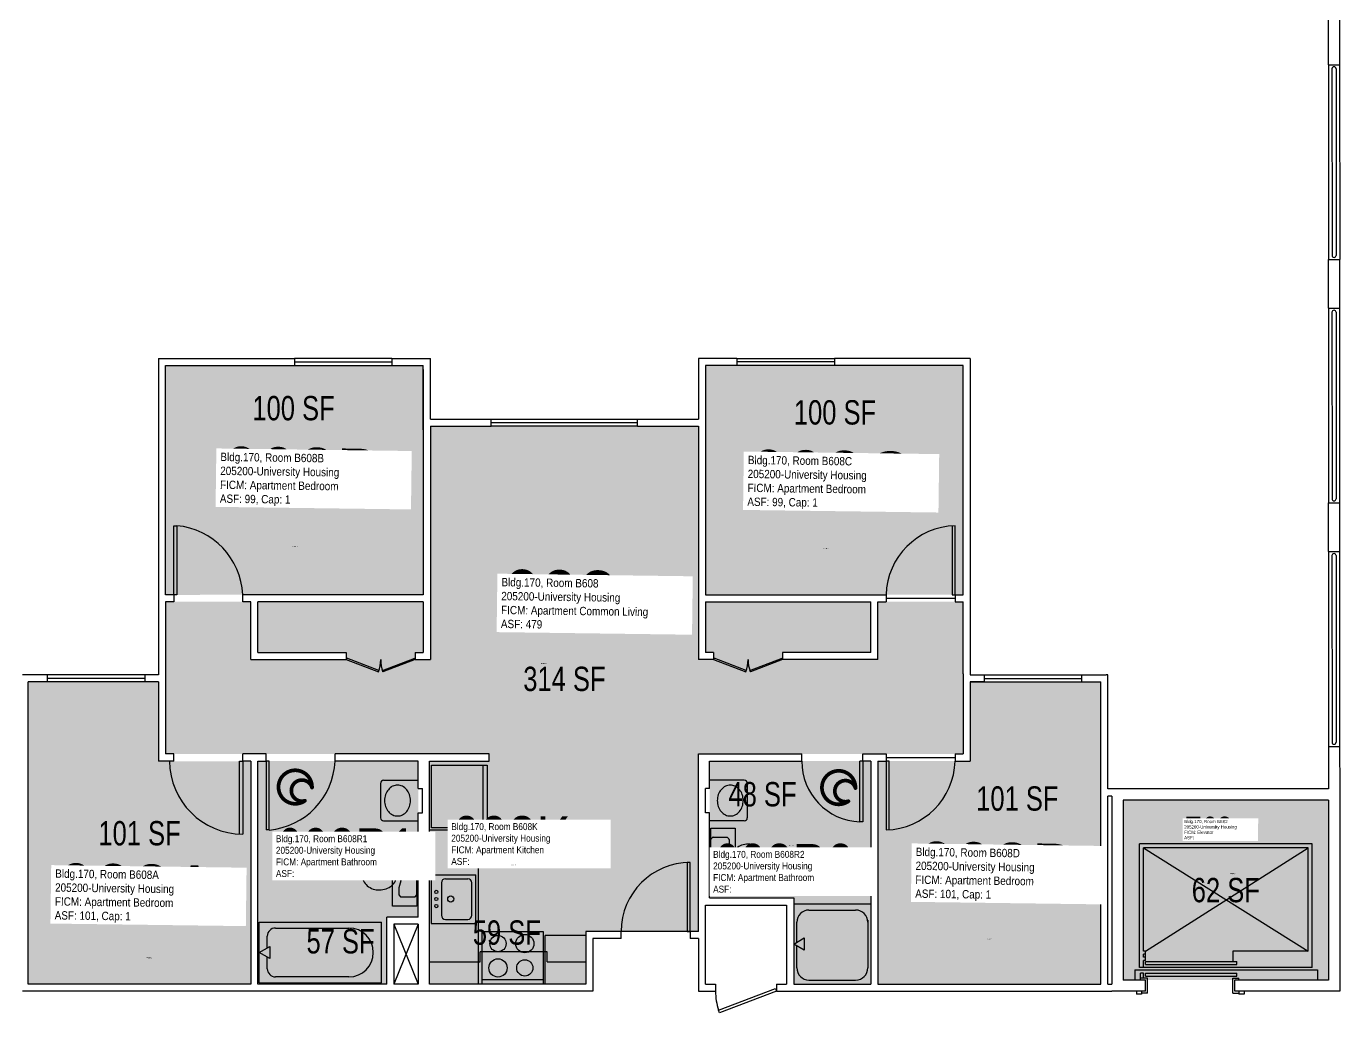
# Model space of a CAD drawing. Header units: inches. Extents: x -89 to 3167, y -84 to 1655.
# Drawn here: x 2012 to 2659, y 317 to 803 of the extents above; entities that cross this region are included whole.
import ezdxf
from ezdxf.enums import TextEntityAlignment as Align

# ---------------------------------------------------------------- set-up
doc = ezdxf.new("R2010")
doc.units = ezdxf.units.IN
doc.header["$LTSCALE"] = 10
doc.header["$MEASUREMENT"] = 0
doc.layers.get('0').update_dxf_attribs({"linetype": 'CONTINUOUS'})
for name, color, linetype in [('A-DOOR', 2, 'CONTINUOUS'), ('A-FLOR', 3, 'CONTINUOUS'), ('A-GLAZ', 1, 'CONTINUOUS'), ('A-IDEN-ICON', 4, 'CONTINUOUS'), ('A-IDEN-RNUM', 7, 'CONTINUOUS'), ('A-IDEN-SNUM', 4, 'CONTINUOUS'), ('A-IDEN-VNUM', 4, 'CONTINUOUS'), ('A-WALL', 5, 'CONTINUOUS'), ('AREA-TEXT', 3, 'CONTINUOUS'), ('Rooms-Category-Color', 7, 'CONTINUOUS'), ('Rooms-College-Color', 7, 'CONTINUOUS'), ('Rooms-Department-Color', 7, 'CONTINUOUS'), ('Rooms-Division-Color', 7, 'CONTINUOUS'), ('Rooms-Information', 7, 'CONTINUOUS')]:
    doc.layers.add(name, color=color, linetype=linetype)
doc.styles.add('CP_AREA', font='arial.ttf', dxfattribs={"height": 15})
doc.styles.add('CP_ROOMSNUMBER', font='arial.ttf', dxfattribs={"height": 1})
doc.styles.add('CP_ROOMVNUMBER', font='arial.ttf', dxfattribs={"width": 0.85, "height": 0.075})

# ---------------------------------------------------------------- blocks, each defined once
blk = doc.blocks.new('CPBATH')
at = {"color": 0, "linetype": 'ByBlock', "const_width": 0.0127}
for points in [[(0.0571, 0.0168, 0.861492), (-0.0551, 0, 1)], [(-0.0551, 0, 0.726902), (0.0487, -0.0337, 1)], [(0.0571, 0.0168, 0.729002), (-0.0084, -0.0042, 1)], [(-0.0084, -0.0042, 0.609468), (0.0487, -0.0337, 1)]]:
    blk.add_lwpolyline(points, format="xyb", dxfattribs=at)
at = {"color": 0, "linetype": 'ByBlock', "const_width": 0.00637}
for points in [[(0.0544, 0.0152, 1), (0.0599, 0.0184, 1)], [(0.0459, -0.0353, 1), (0.0515, -0.0321, 1)]]:
    blk.add_lwpolyline(points, format="xyb", close=True, dxfattribs=at)

msp = doc.modelspace()

# ---------------------------------------------------------------- hatches: boundary and pattern name
at = {"layer": 'Rooms-Category-Color', "true_color": 0x728ef3}
for points in [[(2207.99, 523.01), (2080.99, 522.98), (2080.96, 635.98), (2207.96, 636.01)], [(2346.99, 523.04), (2473.99, 523.07), (2473.96, 636.07), (2346.96, 636.04)], [(2473.96, 519.56), (2473.96, 444.56), (2343.46, 444.56), (2343.46, 357.06), (2287.96, 357.06), (2287.96, 441.06), (2240.45, 441.06), (2240.45, 444.56), (2080.96, 444.56), (2080.96, 519.56), (2122.96, 519.56), (2122.96, 491.06), (2169.96, 491.06), (2169.96, 494.56), (2126.46, 494.56), (2126.46, 519.56), (2207.96, 519.56), (2207.96, 494.56), (2203.96, 494.56), (2203.96, 491.06), (2211.46, 491.06), (2211.46, 606.06), (2343.46, 606.06), (2343.46, 491.06), (2350.96, 491.06), (2350.96, 494.56), (2346.96, 494.56), (2346.96, 519.56), (2428.46, 519.56), (2428.46, 494.56), (2384.96, 494.56), (2384.96, 491.06), (2431.96, 491.06), (2431.96, 519.56)], [(2123.04, 330.99), (2013.29, 330.96), (2013.25, 479.96), (2077.5, 479.98), (2077.51, 440.98), (2123.01, 440.99)], [(2477.5, 480.07), (2541.75, 480.08), (2541.79, 331.08), (2432.04, 331.06), (2432.01, 441.06), (2477.51, 441.07)], [(2126.46, 441.06), (2205.46, 441.06), (2205.46, 364.06), (2189.96, 364.06), (2189.96, 331.06), (2126.46, 331.06), (2126.46, 441.06)], [(2210.96, 441.06), (2287.96, 441.06), (2287.96, 331.06), (2210.96, 331.06)], [(2428.46, 441.06), (2348.96, 441.06), (2348.96, 373.56), (2390.46, 373.56), (2390.46, 331.06), (2428.46, 331.06)]]:
    msp.add_hatch(color=171, dxfattribs=at).paths.add_polyline_path(points)
at = {"layer": 'Rooms-Category-Color', "true_color": 0xadadad}
msp.add_hatch(color=253, dxfattribs=at).paths.add_polyline_path([(2552.71, 333.06), (2653.96, 333.06), (2653.96, 421.81), (2552.71, 421.81)])
at = {"layer": 'Rooms-College-Color', "true_color": 0xadadad}
for points in [[(2207.99, 523.01), (2080.99, 522.98), (2080.96, 635.98), (2207.96, 636.01)], [(2346.99, 523.04), (2473.99, 523.07), (2473.96, 636.07), (2346.96, 636.04)], [(2473.96, 519.56), (2473.96, 444.56), (2343.46, 444.56), (2343.46, 357.06), (2287.96, 357.06), (2287.96, 441.06), (2240.45, 441.06), (2240.45, 444.56), (2080.96, 444.56), (2080.96, 519.56), (2122.96, 519.56), (2122.96, 491.06), (2169.96, 491.06), (2169.96, 494.56), (2126.46, 494.56), (2126.46, 519.56), (2207.96, 519.56), (2207.96, 494.56), (2203.96, 494.56), (2203.96, 491.06), (2211.46, 491.06), (2211.46, 606.06), (2343.46, 606.06), (2343.46, 491.06), (2350.96, 491.06), (2350.96, 494.56), (2346.96, 494.56), (2346.96, 519.56), (2428.46, 519.56), (2428.46, 494.56), (2384.96, 494.56), (2384.96, 491.06), (2431.96, 491.06), (2431.96, 519.56)], [(2123.04, 330.99), (2013.29, 330.96), (2013.25, 479.96), (2077.5, 479.98), (2077.51, 440.98), (2123.01, 440.99)], [(2477.5, 480.07), (2541.75, 480.08), (2541.79, 331.08), (2432.04, 331.06), (2432.01, 441.06), (2477.51, 441.07)], [(2126.46, 441.06), (2205.46, 441.06), (2205.46, 364.06), (2189.96, 364.06), (2189.96, 331.06), (2126.46, 331.06), (2126.46, 441.06)], [(2210.96, 441.06), (2287.96, 441.06), (2287.96, 331.06), (2210.96, 331.06)], [(2428.46, 441.06), (2348.96, 441.06), (2348.96, 373.56), (2390.46, 373.56), (2390.46, 331.06), (2428.46, 331.06)], [(2552.71, 333.06), (2653.96, 333.06), (2653.96, 421.81), (2552.71, 421.81)]]:
    msp.add_hatch(color=253, dxfattribs=at).paths.add_polyline_path(points)
at = {"layer": 'Rooms-Department-Color', "true_color": 0x604aed}
for points in [[(2207.99, 523.01), (2080.99, 522.98), (2080.96, 635.98), (2207.96, 636.01)], [(2346.99, 523.04), (2473.99, 523.07), (2473.96, 636.07), (2346.96, 636.04)], [(2473.96, 519.56), (2473.96, 444.56), (2343.46, 444.56), (2343.46, 357.06), (2287.96, 357.06), (2287.96, 441.06), (2240.45, 441.06), (2240.45, 444.56), (2080.96, 444.56), (2080.96, 519.56), (2122.96, 519.56), (2122.96, 491.06), (2169.96, 491.06), (2169.96, 494.56), (2126.46, 494.56), (2126.46, 519.56), (2207.96, 519.56), (2207.96, 494.56), (2203.96, 494.56), (2203.96, 491.06), (2211.46, 491.06), (2211.46, 606.06), (2343.46, 606.06), (2343.46, 491.06), (2350.96, 491.06), (2350.96, 494.56), (2346.96, 494.56), (2346.96, 519.56), (2428.46, 519.56), (2428.46, 494.56), (2384.96, 494.56), (2384.96, 491.06), (2431.96, 491.06), (2431.96, 519.56)], [(2123.04, 330.99), (2013.29, 330.96), (2013.25, 479.96), (2077.5, 479.98), (2077.51, 440.98), (2123.01, 440.99)], [(2477.5, 480.07), (2541.75, 480.08), (2541.79, 331.08), (2432.04, 331.06), (2432.01, 441.06), (2477.51, 441.07)], [(2126.46, 441.06), (2205.46, 441.06), (2205.46, 364.06), (2189.96, 364.06), (2189.96, 331.06), (2126.46, 331.06), (2126.46, 441.06)], [(2210.96, 441.06), (2287.96, 441.06), (2287.96, 331.06), (2210.96, 331.06)], [(2428.46, 441.06), (2348.96, 441.06), (2348.96, 373.56), (2390.46, 373.56), (2390.46, 331.06), (2428.46, 331.06)]]:
    msp.add_hatch(color=173, dxfattribs=at).paths.add_polyline_path(points)
at = {"layer": 'Rooms-Department-Color', "true_color": 0xacacac}
msp.add_hatch(color=253, dxfattribs=at).paths.add_polyline_path([(2552.71, 333.06), (2653.96, 333.06), (2653.96, 421.81), (2552.71, 421.81)])
at = {"layer": 'Rooms-Division-Color', "true_color": 0x604aed}
for points in [[(2207.99, 523.01), (2080.99, 522.98), (2080.96, 635.98), (2207.96, 636.01)], [(2346.99, 523.04), (2473.99, 523.07), (2473.96, 636.07), (2346.96, 636.04)], [(2473.96, 519.56), (2473.96, 444.56), (2343.46, 444.56), (2343.46, 357.06), (2287.96, 357.06), (2287.96, 441.06), (2240.45, 441.06), (2240.45, 444.56), (2080.96, 444.56), (2080.96, 519.56), (2122.96, 519.56), (2122.96, 491.06), (2169.96, 491.06), (2169.96, 494.56), (2126.46, 494.56), (2126.46, 519.56), (2207.96, 519.56), (2207.96, 494.56), (2203.96, 494.56), (2203.96, 491.06), (2211.46, 491.06), (2211.46, 606.06), (2343.46, 606.06), (2343.46, 491.06), (2350.96, 491.06), (2350.96, 494.56), (2346.96, 494.56), (2346.96, 519.56), (2428.46, 519.56), (2428.46, 494.56), (2384.96, 494.56), (2384.96, 491.06), (2431.96, 491.06), (2431.96, 519.56)], [(2123.04, 330.99), (2013.29, 330.96), (2013.25, 479.96), (2077.5, 479.98), (2077.51, 440.98), (2123.01, 440.99)], [(2477.5, 480.07), (2541.75, 480.08), (2541.79, 331.08), (2432.04, 331.06), (2432.01, 441.06), (2477.51, 441.07)], [(2126.46, 441.06), (2205.46, 441.06), (2205.46, 364.06), (2189.96, 364.06), (2189.96, 331.06), (2126.46, 331.06), (2126.46, 441.06)], [(2210.96, 441.06), (2287.96, 441.06), (2287.96, 331.06), (2210.96, 331.06)], [(2428.46, 441.06), (2348.96, 441.06), (2348.96, 373.56), (2390.46, 373.56), (2390.46, 331.06), (2428.46, 331.06)]]:
    msp.add_hatch(color=173, dxfattribs=at).paths.add_polyline_path(points)
at = {"layer": 'Rooms-Division-Color', "true_color": 0xadadad}
msp.add_hatch(color=253, dxfattribs=at).paths.add_polyline_path([(2552.71, 333.06), (2653.96, 333.06), (2653.96, 421.81), (2552.71, 421.81)])

# ---------------------------------------------------------------- linework, layer by layer
for p, q in [((2211.96, 408.06), (2211.96, 439.06)), ((2211.96, 439.06), (2239.46, 439.06)), ((2237.21, 439.06), (2237.21, 408.06)), ((2239.46, 439.06), (2239.46, 408.06)), ((2186.85, 430.06), (2186.85, 413.06)), ((2188.35, 431.56), (2205.47, 431.56)), ((2366.08, 431.56), (2348.96, 431.56)), ((2367.58, 430.06), (2367.58, 413.06)), ((2188.35, 411.56), (2205.47, 411.56)), ((2239.46, 408.06), (2211.96, 408.06)), ((2366.08, 411.56), (2348.96, 411.56)), ((2349.58, 377.98), (2349.58, 407.98)), ((2349.58, 407.98), (2361.58, 407.98)), ((2361.58, 407.98), (2361.58, 377.98)), ((2210.96, 407.06), (2234.96, 407.06)), ((2234.96, 407.06), (2234.96, 331.06)), ((2349.58, 383.56), (2349.58, 402.39)), ((2349.71, 402.69), (2350.46, 403.44)), ((2350.76, 403.56), (2357.58, 403.56)), ((2357.58, 403.56), (2358.46, 402.69)), ((2358.58, 402.39), (2358.58, 399.12)), ((2192.83, 369.48), (2192.83, 399.48)), ((2192.83, 399.48), (2204.83, 399.48)), ((2196.83, 395.06), (2195.96, 394.19)), ((2203.83, 395.06), (2196.83, 395.06)), ((2204.71, 394.19), (2203.83, 395.06)), ((2204.83, 399.48), (2204.83, 369.48)), ((2357.58, 395.5), (2357.58, 390.62)), ((2358.57, 399.01), (2357.6, 395.62)), ((2195.83, 393.89), (2195.83, 390.56)), ((2195.83, 390.56), (2196.82, 387.12)), ((2204.83, 375.06), (2204.83, 393.89)), ((2357.6, 390.51), (2358.57, 387.12)), ((2196.82, 382.01), (2195.83, 378.56)), ((2196.83, 387), (2196.83, 382.12)), ((2211.86, 385.02), (2233.86, 385.02)), ((2211.86, 385.02), (2211.86, 361.02)), ((2218.86, 383.02), (2229.86, 383.02)), ((2233.86, 361.02), (2233.86, 385.02)), ((2350.46, 382.69), (2349.58, 383.56)), ((2357.41, 382.56), (2350.76, 382.56)), ((2358.58, 383.56), (2357.71, 382.69)), ((2358.58, 387), (2358.58, 383.56)), ((2195.83, 378.56), (2195.83, 375.06)), ((2216.86, 381.02), (2216.86, 365.02)), ((2231.86, 365.02), (2231.86, 381.02)), ((2361.58, 377.98), (2349.58, 377.98)), ((2204.83, 369.48), (2192.83, 369.48)), ((2195.83, 375.06), (2196.71, 374.19)), ((2197.01, 374.06), (2203.66, 374.06)), ((2203.96, 374.19), (2204.83, 375.06)), ((2428.46, 370.56), (2390.46, 370.56)), ((2218.86, 363.02), (2229.86, 363.02)), ((2397.96, 367.59), (2420.96, 367.59)), ((2426.96, 362.59), (2426.96, 339.09)), ((2127.08, 331.69), (2127.08, 361.69)), ((2127.08, 361.69), (2187.33, 361.69)), ((2135.12, 358.74), (2171.27, 358.74)), ((2187.33, 331.69), (2187.33, 361.69)), ((2211.86, 361.02), (2233.86, 361.02)), ((2236.96, 331.06), (2236.96, 357.06)), ((2236.96, 357.06), (2266.96, 357.06)), ((2266.96, 357.06), (2266.96, 331.06)), ((2391.96, 351.71), (2391.96, 361.59)), ((2127.08, 346.69), (2132.28, 349.69)), ((2131.1, 349.01), (2131.1, 354.72)), ((2132.28, 349.69), (2132.28, 343.69)), ((2287.96, 355.06), (2267.96, 355.06)), ((2267.96, 331.06), (2267.96, 355.06)), ((2390.46, 350.84), (2395.66, 353.84)), ((2395.66, 347.84), (2390.46, 350.84)), ((2391.96, 339.09), (2391.96, 349.98)), ((2395.66, 353.84), (2395.66, 347.84)), ((2132.28, 343.69), (2127.08, 346.69)), ((2131.1, 338.65), (2131.1, 344.37)), ((2268.96, 347.06), (2236.03, 347.06)), ((2236.03, 342.13), (2236.03, 347.06)), ((2268.96, 342.13), (2268.96, 347.06)), ((2210.96, 342.13), (2236.03, 342.13)), ((2268.96, 342.13), (2287.96, 342.13)), ((2127.08, 331.69), (2187.33, 331.69)), ((2171.27, 334.64), (2135.12, 334.64)), ((2266.96, 333.14), (2236.96, 333.14)), ((2397.96, 333.09), (2420.96, 333.09))]:
    msp.add_line(p, q)
for centre, radius in [((2214.36, 376.56), 0.791), ((2214.36, 373.06), 0.791), ((2214.36, 369.56), 0.791), ((2221.49, 373.06), 1.5), ((2244.74, 351.06), 4), ((2257.96, 351.06), 4.5), ((2244.74, 339.07), 4.5), ((2257.96, 339.07), 4)]:
    msp.add_circle(centre, radius)
for centre, radius, start, end in [((2188.35, 430.06), 1.5, 90, 180), ((2195.76, 422.69), 6.59, 116.19159, 139.89909), ((2195.25, 423.74), 5.42, 90, 116.19159), ((2195.25, 423.74), 5.42, 63.80841, 90), ((2194.73, 422.69), 6.59, 40.10091, 63.80841), ((2359.7, 422.69), 6.59, 116.19159, 139.89909), ((2359.18, 423.74), 5.42, 90, 116.19159), ((2359.18, 423.74), 5.42, 63.80841, 90), ((2358.67, 422.69), 6.59, 40.10091, 63.80841), ((2366.08, 430.06), 1.5, 0, 90), ((2197.85, 421.56), 9, 160.77064, 180), ((2197.85, 421.56), 9, 180, 199.22936), ((2196.58, 422.01), 7.65, 139.89909, 160.77064), ((2193.92, 422.01), 7.65, 19.22936, 40.10091), ((2192.64, 421.56), 9, 0, 19.22936), ((2192.64, 421.56), 9, 340.77064, 0), ((2361.79, 421.56), 9, 160.77064, 180), ((2361.79, 421.56), 9, 180, 199.22936), ((2360.51, 422.01), 7.65, 139.89909, 160.77064), ((2357.86, 422.01), 7.65, 19.22936, 40.10091), ((2356.58, 421.56), 9, 0, 19.22936), ((2356.58, 421.56), 9, 340.77064, 0), ((2196.58, 421.12), 7.65, 199.22936, 220.10091), ((2195.76, 420.44), 6.59, 220.10091, 243.80841), ((2195.25, 419.38), 5.42, 243.80841, 270), ((2195.25, 419.38), 5.42, 270, 296.19159), ((2194.73, 420.44), 6.59, 296.19159, 319.89909), ((2193.92, 421.12), 7.65, 319.89909, 340.77064), ((2360.51, 421.12), 7.65, 199.22936, 220.10091), ((2359.7, 420.44), 6.59, 220.10091, 243.80841), ((2359.18, 419.38), 5.42, 243.80841, 270), ((2359.18, 419.38), 5.42, 270, 296.19159), ((2358.67, 420.44), 6.59, 296.19159, 319.89909), ((2357.86, 421.12), 7.65, 319.89909, 340.77064), ((2188.35, 413.06), 1.5, 180, 270), ((2366.08, 413.06), 1.5, 270, 0), ((2350, 402.39), 0.418, 135, 180), ((2350.76, 403.14), 0.418, 90, 135), ((2358.17, 402.39), 0.418, 0, 45), ((2358, 395.5), 0.418, 164.0546, 180), ((2365.39, 393.06), 5.8, 153.29881, 180), ((2366.69, 392.41), 7.26, 129.47246, 153.29881), ((2367.53, 391.38), 8.59, 108.83538, 129.47246), ((2368.08, 389.77), 10.29, 90, 108.83538), ((2368.08, 389.77), 10.29, 71.16462, 90), ((2368.63, 391.38), 8.59, 50.52754, 71.16462), ((2369.48, 392.41), 7.26, 26.70119, 50.52754), ((2370.78, 393.06), 5.8, 0, 26.70119), ((2184.94, 383.91), 7.26, 129.47246, 153.29881), ((2185.78, 382.88), 8.59, 108.83538, 129.47246), ((2186.33, 381.27), 10.29, 90, 108.83538), ((2186.33, 381.27), 10.29, 71.16462, 90), ((2186.88, 382.88), 8.59, 50.52754, 71.16462), ((2187.73, 383.91), 7.26, 26.70119, 50.52754), ((2196.25, 393.89), 0.418, 135, 180), ((2204.42, 393.89), 0.418, 0, 45), ((2358, 390.62), 0.418, 180, 195.9454), ((2365.39, 393.06), 5.8, 180, 206.70119), ((2366.69, 393.72), 7.26, 206.70119, 230.52754), ((2369.48, 393.72), 7.26, 309.47246, 333.29881), ((2370.78, 393.06), 5.8, 333.29881, 0), ((2183.64, 384.56), 5.8, 153.29881, 180), ((2183.64, 384.56), 5.8, 180, 206.70119), ((2184.94, 385.22), 7.26, 206.70119, 230.52754), ((2187.73, 385.22), 7.26, 309.47246, 333.29881), ((2189.03, 384.56), 5.8, 0, 26.70119), ((2189.03, 384.56), 5.8, 333.29881, 0), ((2196.42, 387), 0.418, 0, 15.9454), ((2196.42, 382.12), 0.418, 344.0546, 0), ((2218.86, 381.02), 2, 90, 180), ((2229.86, 381.02), 2, 0, 90), ((2350.76, 382.98), 0.418, 225, 270), ((2357.41, 382.98), 0.418, 270, 315), ((2358.17, 387), 0.418, 0, 15.9454), ((2367.53, 394.74), 8.59, 230.52754, 251.16462), ((2368.08, 396.36), 10.29, 251.16462, 270), ((2368.6, 393.92), 7.87, 266.22456, 288.83538), ((2368.1, 395.39), 9.43, 288.83538, 309.47246), ((2186.32, 386.89), 9.43, 230.52754, 251.16462), ((2185.82, 385.42), 7.87, 251.16462, 273.77544), ((2186.33, 387.86), 10.29, 270, 288.83538), ((2186.88, 386.24), 8.59, 288.83538, 309.47246), ((2197.01, 374.48), 0.418, 225, 270), ((2203.66, 374.48), 0.418, 270, 315), ((2218.86, 365.02), 2, 180, 270), ((2229.86, 365.02), 2, 270, 0), ((2397.96, 361.59), 6, 90, 180), ((2420.96, 361.59), 6, 0, 90), ((2135.12, 354.72), 4.02, 90, 180), ((2171.27, 346.69), 12.05, 270, 90), ((2135.12, 338.65), 4.02, 180, 270), ((2397.96, 339.09), 6, 180, 270), ((2420.96, 339.09), 6, 270, 0)]:
    msp.add_arc(centre, radius, start, end)
at = {"layer": 'A-DOOR'}
for p, q in [((2084.96, 523.06), (2084.96, 557.06)), ((2084.96, 557.06), (2086.46, 557.06)), ((2086.46, 557.06), (2086.46, 523.06)), ((2468.46, 557.06), (2468.46, 523.06)), ((2469.96, 523.06), (2469.96, 557.06)), ((2086.46, 523.06), (2084.96, 523.06)), ((2435.96, 521.31), (2469.96, 521.31)), ((2468.46, 523.06), (2469.96, 523.06)), ((2170.21, 491.72), (2169.96, 491.06)), ((2169.96, 491.06), (2185.83, 484.98)), ((2186.09, 485.64), (2170.21, 491.72)), ((2185.83, 484.98), (2186.09, 485.64)), ((2187.83, 485.64), (2203.71, 491.72)), ((2188.09, 484.98), (2187.83, 485.64)), ((2203.96, 491.06), (2188.09, 484.98)), ((2203.71, 491.72), (2203.96, 491.06)), ((2351.21, 491.72), (2350.96, 491.06)), ((2350.96, 491.06), (2366.83, 484.98)), ((2367.09, 485.64), (2351.21, 491.72)), ((2366.83, 484.98), (2367.09, 485.64)), ((2368.83, 485.64), (2384.71, 491.72)), ((2369.09, 484.98), (2368.83, 485.64)), ((2384.96, 491.06), (2369.09, 484.98)), ((2384.71, 491.72), (2384.96, 491.06)), ((2117.46, 441.06), (2118.96, 441.06)), ((2117.46, 405.06), (2117.46, 441.06)), ((2118.96, 441.06), (2118.96, 405.06)), ((2130.46, 441.06), (2130.46, 407.06)), ((2131.96, 441.06), (2130.46, 441.06)), ((2131.96, 407.06), (2131.96, 441.06)), ((2422.96, 411.06), (2422.96, 441.06)), ((2424.46, 441.06), (2422.96, 441.06)), ((2424.46, 441.06), (2424.46, 411.06)), ((2435.96, 442.81), (2469.96, 442.81)), ((2435.96, 441.06), (2435.96, 407.06)), ((2437.46, 441.06), (2435.96, 441.06)), ((2437.46, 407.06), (2437.46, 441.06)), ((2424.46, 411.06), (2422.96, 411.06)), ((2131.96, 407.06), (2130.46, 407.06)), ((2339.46, 391.06), (2337.96, 391.06)), ((2337.96, 391.06), (2337.96, 357.06)), ((2339.46, 357.06), (2339.46, 391.06)), ((2339.46, 357.06), (2305.46, 357.06)), ((2337.96, 357.06), (2339.46, 357.06)), ((2353.39, 318.3), (2381.46, 328.88)), ((2381.96, 327.56), (2353.89, 316.97)), ((2381.46, 328.88), (2381.96, 327.56)), ((2353.89, 316.97), (2353.39, 318.3))]:
    msp.add_line(p, q, dxfattribs=at)
for centre, radius, start, end in [((2083.32, 521.53), 35.67, 2.4645, 84.95117), ((2470.92, 522.1), 34.97, 91.57576, 178.42424), ((2169.96, 491.06), 17, 339.02254, 0), ((2203.96, 491.06), 17, 180, 200.97746), ((2350.96, 491.06), 17, 339.02254, 0), ((2384.96, 491.06), 17, 180, 200.97746), ((2118.96, 441.06), 36, 180, 270), ((2128.85, 442.56), 35.64, 274.99827, 357.58607), ((2424.23, 440.81), 29.77, 179.51034, 267.55206), ((2435, 442.02), 34.97, 271.57576, 358.42424), ((2339.46, 357.06), 34, 90, 180), ((2379.15, 327.19), 27.2, 179.22408, 199.05218)]:
    msp.add_arc(centre, radius, start, end, dxfattribs=at)
at = {"layer": 'A-FLOR'}
for p, q in [((2655.65, 782.3), (2655.68, 690.3)), ((2657.65, 782.3), (2657.68, 690.3)), ((2655.65, 662.3), (2655.68, 570.3)), ((2657.65, 662.3), (2657.68, 570.3)), ((2655.65, 542.3), (2655.68, 450.3)), ((2657.65, 542.3), (2657.68, 450.3)), ((2560.83, 339.31), (2560.83, 400.31)), ((2645.83, 400.31), (2560.83, 400.31)), ((2562.83, 398.31), (2643.83, 347.31)), ((2562.83, 347.31), (2562.83, 398.31)), ((2643.83, 398.31), (2562.83, 398.31)), ((2563.83, 347.31), (2643.83, 398.31)), ((2643.83, 347.31), (2643.83, 398.31)), ((2645.83, 339.31), (2645.83, 400.31)), ((2193.46, 360.56), (2205.46, 331.06)), ((2205.46, 360.56), (2193.46, 331.06)), ((2563.83, 347.31), (2562.83, 347.31)), ((2562.83, 344.31), (2562.83, 345.81)), ((2563.83, 345.81), (2562.83, 345.81)), ((2563.83, 344.31), (2562.83, 344.31)), ((2563.83, 342.81), (2563.83, 347.31)), ((2643.83, 347.31), (2606.83, 347.31)), ((2606.83, 347.31), (2606.83, 342.31)), ((2558.58, 338.06), (2648.58, 338.06)), ((2558.58, 338.06), (2558.58, 333.06)), ((2645.83, 339.31), (2560.83, 339.31)), ((2562.83, 336.56), (2561.33, 336.56)), ((2561.33, 333.06), (2561.33, 336.56)), ((2563.83, 342.81), (2562.83, 342.81)), ((2562.83, 339.31), (2562.83, 342.81)), ((2562.83, 334.06), (2562.83, 336.56)), ((2563.83, 342.31), (2608.83, 342.31)), ((2563.83, 340.81), (2563.83, 342.31)), ((2563.83, 340.81), (2608.83, 340.81)), ((2563.83, 336.56), (2608.83, 336.56)), ((2563.83, 335.06), (2563.83, 336.56)), ((2608.83, 340.81), (2608.83, 342.31)), ((2608.83, 335.06), (2608.83, 336.56)), ((2648.58, 338.06), (2648.58, 333.06)), ((2562.58, 334.06), (2561.58, 334.06)), ((2564.83, 334.06), (2562.83, 334.06)), ((2563.83, 335.06), (2608.83, 335.06)), ((2564.83, 326.56), (2564.83, 334.06)), ((2606.83, 326.56), (2606.83, 334.06)), ((2606.83, 334.06), (2609.83, 334.06)), ((2609.83, 333.06), (2609.83, 334.06)), ((2559.35, 327.56), (2559.35, 326.06)), ((2561.85, 326.06), (2559.35, 326.06)), ((2561.85, 327.56), (2561.85, 326.06)), ((2564.83, 326.56), (2561.85, 326.56)), ((2606.83, 326.56), (2609.83, 326.56)), ((2609.83, 327.56), (2609.83, 326.56)), ((2609.83, 327.56), (2609.83, 326.06)), ((2612.33, 326.06), (2609.83, 326.06)), ((2612.33, 327.56), (2612.33, 326.06))]:
    msp.add_line(p, q, dxfattribs=at)
for centre, start, end in [((2656.65, 782.3, 0), 0.02044, 180.02044), ((2656.68, 690.3, 0), 180.02044, 0.02044), ((2656.65, 662.3, 0), 0.02044, 180.02044), ((2656.68, 570.3, 0), 180.02044, 0.02044), ((2656.65, 542.3, 0), 0.02044, 180.02044), ((2656.68, 450.3, 0), 180.02044, 0.02044)]:
    msp.add_arc(centre, 1, start, end, dxfattribs=at)
at = {"layer": 'A-GLAZ'}
for p, q in [((2192.46, 639.56), (2144.46, 639.56)), ((2144.46, 637.81), (2192.46, 637.81)), ((2144.46, 636.06), (2192.46, 636.06)), ((2362.46, 639.56), (2410.46, 639.56)), ((2410.46, 637.81), (2362.46, 637.81)), ((2410.46, 636.06), (2362.46, 636.06)), ((2241.46, 609.56), (2313.46, 609.56)), ((2313.46, 607.81), (2241.46, 607.81)), ((2313.46, 606.06), (2241.46, 606.06)), ((2070.71, 483.56), (2022.71, 483.56)), ((2070.71, 481.81), (2022.71, 481.81)), ((2070.71, 480.06), (2022.71, 480.06)), ((2484.21, 483.56), (2532.21, 483.56)), ((2484.21, 481.81), (2532.21, 481.81)), ((2484.21, 480.06), (2532.21, 480.06))]:
    msp.add_line(p, q, dxfattribs=at)
at = {"layer": 'A-WALL'}
for p, q in [((2653.91, 784.31), (2653.92, 808.31)), ((2659.42, 808.3), (2659.41, 784.3)), ((2653.91, 784.31), (2653.93, 688.31)), ((2653.91, 784.31), (2659.41, 784.3)), ((2659.41, 784.3), (2659.43, 688.3)), ((2653.91, 664.31), (2653.92, 688.31)), ((2653.92, 688.31), (2659.42, 688.3)), ((2659.42, 688.3), (2659.41, 664.3)), ((2653.91, 664.31), (2653.92, 568.31)), ((2653.91, 664.31), (2659.41, 664.3)), ((2659.41, 664.3), (2659.42, 568.3)), ((2077.46, 639.56), (2144.46, 639.56)), ((2077.46, 639.56), (2077.46, 483.56)), ((2080.96, 523.06), (2080.96, 636.06)), ((2080.96, 636.06), (2144.46, 636.06)), ((2144.46, 639.56), (2144.46, 636.06)), ((2192.46, 639.56), (2211.46, 639.56)), ((2192.46, 639.56), (2192.46, 636.06)), ((2192.46, 636.06), (2207.96, 636.06)), ((2207.96, 604.31), (2207.96, 636.06)), ((2211.46, 609.56), (2211.46, 639.56)), ((2343.46, 639.56), (2343.46, 609.56)), ((2362.46, 639.56), (2343.46, 639.56)), ((2346.96, 636.06), (2346.96, 604.31)), ((2362.46, 636.06), (2346.96, 636.06)), ((2362.46, 639.56), (2362.46, 636.06)), ((2410.46, 639.56), (2410.46, 636.06)), ((2477.46, 639.56), (2410.46, 639.56)), ((2473.96, 636.06), (2410.46, 636.06)), ((2473.96, 523.06), (2473.96, 636.06)), ((2477.46, 639.56), (2477.46, 483.56)), ((2207.96, 634.06), (2207.96, 604.31)), ((2211.46, 609.56), (2241.46, 609.56)), ((2241.46, 606.06), (2241.46, 609.56)), ((2313.46, 606.06), (2313.46, 609.56)), ((2313.46, 609.56), (2343.46, 609.56)), ((2207.96, 604.31), (2207.96, 523.06)), ((2211.46, 606.06), (2211.46, 491.06)), ((2211.46, 606.06), (2241.46, 606.06)), ((2313.46, 606.06), (2343.46, 606.06)), ((2343.46, 606.06), (2343.46, 491.06)), ((2346.96, 604.31), (2346.96, 523.06)), ((2653.9, 544.31), (2653.91, 568.31)), ((2653.91, 568.31), (2659.41, 568.3)), ((2659.41, 568.3), (2659.4, 544.3)), ((2653.9, 544.31), (2659.4, 544.3)), ((2653.9, 544.31), (2653.92, 448.31)), ((2659.4, 544.3), (2659.42, 448.3)), ((2084.96, 523.06), (2080.96, 523.06)), ((2084.96, 519.56), (2080.96, 519.56)), ((2080.96, 519.56), (2080.96, 483.56)), ((2084.96, 523.06), (2084.96, 519.56)), ((2207.96, 523.06), (2118.96, 523.06)), ((2118.96, 519.56), (2118.96, 523.06)), ((2122.96, 519.56), (2118.96, 519.56)), ((2122.96, 491.06), (2122.96, 519.56)), ((2207.96, 519.56), (2126.46, 519.56)), ((2126.46, 494.56), (2126.46, 519.56)), ((2207.96, 519.56), (2207.96, 494.56)), ((2346.96, 523.06), (2435.96, 523.06)), ((2346.96, 519.56), (2428.46, 519.56)), ((2346.96, 519.56), (2346.96, 494.56)), ((2428.46, 494.56), (2428.46, 519.56)), ((2431.96, 491.06), (2431.96, 519.56)), ((2431.96, 519.56), (2435.96, 519.56)), ((2435.96, 523.06), (2435.96, 519.56)), ((2469.96, 523.06), (2469.96, 519.56)), ((2469.96, 523.06), (2473.96, 523.06)), ((2469.96, 519.56), (2473.96, 519.56)), ((2473.96, 484.06), (2473.96, 519.56)), ((2126.46, 494.56), (2169.96, 494.56)), ((2169.96, 494.56), (2169.96, 491.06)), ((2203.96, 494.56), (2203.96, 491.06)), ((2203.96, 494.56), (2207.96, 494.56)), ((2350.96, 494.56), (2346.96, 494.56)), ((2350.96, 494.56), (2350.96, 491.06)), ((2428.46, 494.56), (2384.96, 494.56)), ((2384.96, 494.56), (2384.96, 491.06)), ((2122.96, 491.06), (2169.96, 491.06)), ((2203.96, 491.06), (2211.46, 491.06)), ((2350.96, 491.06), (2343.46, 491.06)), ((2431.96, 491.06), (2384.96, 491.06)), ((2022.71, 483.56), (2010.46, 483.56)), ((2022.71, 480.06), (2013.21, 480.06)), ((2013.21, 331.06), (2013.21, 480.06)), ((2022.71, 483.56), (2022.71, 480.06)), ((2077.46, 483.56), (2070.71, 483.56)), ((2070.71, 483.56), (2070.71, 480.06)), ((2077.46, 480.06), (2070.71, 480.06)), ((2077.46, 480.06), (2077.46, 441.06)), ((2080.96, 483.56), (2080.96, 444.56)), ((2473.96, 484.06), (2473.96, 444.56)), ((2477.46, 483.56), (2484.21, 483.56)), ((2477.46, 480.06), (2477.46, 441.06)), ((2477.46, 480.06), (2484.21, 480.06)), ((2484.21, 480.06), (2477.46, 480.06)), ((2484.21, 483.56), (2484.21, 480.06)), ((2532.21, 483.56), (2532.21, 480.06)), ((2532.21, 483.56), (2544.46, 483.56)), ((2532.21, 480.06), (2541.71, 480.06)), ((2541.71, 331.06), (2541.71, 480.06)), ((2545.17, 483.56), (2544.46, 483.56)), ((2545.17, 427.3), (2545.17, 483.56)), ((2653.92, 448.3), (2659.42, 448.3)), ((2653.92, 448.3), (2653.93, 427.31)), ((2659.42, 448.31), (2659.43, 427.31)), ((2084.96, 441.06), (2077.46, 441.06)), ((2084.96, 444.56), (2080.96, 444.56)), ((2084.96, 441.06), (2084.96, 444.56)), ((2130.46, 444.56), (2118.96, 444.56)), ((2118.96, 441.06), (2118.96, 444.56)), ((2118.96, 441.06), (2118.96, 444.56)), ((2122.96, 441.06), (2118.96, 441.06)), ((2122.96, 441.06), (2122.96, 331.06)), ((2126.46, 331.06), (2126.46, 441.06)), ((2126.46, 441.06), (2130.46, 441.06)), ((2130.46, 441.06), (2130.46, 444.56)), ((2210.96, 444.56), (2164.46, 444.56)), ((2164.46, 441.06), (2164.46, 444.56)), ((2205.46, 441.06), (2164.46, 441.06)), ((2187.83, 441.06), (2168.46, 441.06)), ((2205.46, 427.56), (2205.46, 441.06)), ((2240.45, 444.56), (2210.96, 444.56)), ((2210.96, 441.06), (2240.45, 441.06)), ((2210.96, 331.06), (2210.96, 441.06)), ((2240.45, 441.06), (2240.45, 444.56)), ((2343.46, 357.06), (2343.46, 444.56)), ((2343.46, 444.56), (2394.46, 444.56)), ((2348.96, 441.06), (2394.46, 441.06)), ((2348.96, 427.56), (2348.96, 441.06)), ((2394.46, 441.06), (2394.46, 444.56)), ((2424.46, 441.06), (2424.46, 444.56)), ((2424.46, 441.06), (2424.46, 444.56)), ((2424.46, 444.56), (2435.96, 444.56)), ((2428.46, 441.06), (2424.46, 441.06)), ((2428.46, 441.06), (2428.46, 331.06)), ((2431.96, 441.06), (2431.96, 331.06)), ((2431.96, 441.06), (2435.96, 441.06)), ((2435.96, 444.56), (2435.96, 441.06)), ((2469.96, 444.56), (2473.96, 444.56)), ((2469.96, 444.56), (2469.96, 441.06)), ((2469.96, 441.06), (2477.46, 441.06)), ((2205.46, 427.56), (2207.47, 427.56)), ((2207.47, 415.56), (2207.47, 427.56)), ((2346.96, 415.56), (2346.96, 427.56)), ((2348.96, 427.56), (2346.96, 427.56)), ((2547.18, 427.3), (2545.17, 427.3)), ((2653.96, 427.31), (2547.21, 427.31)), ((2659.46, 427.31), (2659.46, 327.56)), ((2545.17, 331.14), (2545.18, 423.8)), ((2547.18, 423.8), (2545.18, 423.8)), ((2547.21, 423.81), (2547.21, 331.06)), ((2653.96, 421.81), (2552.71, 421.81)), ((2552.71, 421.81), (2552.71, 333.06)), ((2653.96, 421.81), (2653.96, 333.06)), ((2205.46, 364.06), (2205.46, 415.56)), ((2205.46, 415.56), (2207.47, 415.56)), ((2348.96, 415.56), (2346.96, 415.56)), ((2348.96, 373.56), (2348.96, 415.56)), ((2346.96, 370.06), (2386.96, 370.06)), ((2346.96, 331.06), (2346.96, 370.06)), ((2348.96, 373.56), (2390.46, 373.56)), ((2386.96, 370.06), (2386.96, 331.06)), ((2390.46, 373.56), (2390.46, 331.06)), ((2189.96, 331.06), (2189.96, 364.06)), ((2205.46, 364.06), (2189.96, 364.06)), ((2193.46, 360.56), (2193.46, 331.06)), ((2205.46, 360.56), (2193.46, 360.56)), ((2205.46, 360.56), (2205.46, 331.06)), ((2287.96, 357.06), (2287.96, 331.06)), ((2305.46, 357.06), (2287.96, 357.06)), ((2305.46, 353.56), (2305.46, 357.06)), ((2343.46, 357.06), (2339.46, 357.06)), ((2339.46, 357.06), (2339.46, 353.56)), ((2291.46, 353.56), (2291.46, 327.56)), ((2305.46, 353.56), (2291.46, 353.56)), ((2343.46, 353.56), (2339.46, 353.56)), ((2343.46, 353.56), (2343.46, 327.56)), ((2122.96, 331.06), (2013.21, 331.06)), ((2189.96, 331.06), (2126.46, 331.06)), ((2205.46, 331.06), (2193.46, 331.06)), ((2287.96, 331.06), (2210.96, 331.06)), ((2346.96, 331.06), (2351.96, 331.06)), ((2351.96, 331.06), (2351.96, 327.56)), ((2381.96, 331.06), (2381.96, 327.56)), ((2381.96, 331.06), (2386.96, 331.06)), ((2390.46, 331.06), (2428.46, 331.06)), ((2431.96, 331.06), (2541.71, 331.06)), ((2545.17, 331.14), (2547.17, 331.14)), ((2563.83, 333.06), (2552.71, 333.06)), ((2563.83, 327.56), (2563.83, 333.06)), ((2607.83, 327.56), (2607.83, 333.06)), ((2653.96, 333.06), (2607.83, 333.06)), ((2291.46, 327.56), (2010.46, 327.56)), ((2343.46, 327.56), (2351.96, 327.56)), ((2381.96, 327.56), (2544.46, 327.56)), ((2544.46, 327.56), (2547.21, 327.56)), ((2563.83, 327.56), (2547.21, 327.56)), ((2659.46, 327.56), (2607.83, 327.56))]:
    msp.add_line(p, q, dxfattribs=at)

# ---------------------------------------------------------------- block references
at = {"layer": 'A-IDEN-ICON', "xscale": 144.0000000043199, "yscale": 144.0000000043199, "zscale": 144.0000000043199, "rotation": 341.2590816520307}
for p in [(2144.55, 428.34), (2412.3, 428.07)]:
    msp.add_blockref('CPBATH', p, dxfattribs=at)

# ---------------------------------------------------------------- texts
at = {"layer": 'A-IDEN-RNUM', "style": 'CP_ROOMSNUMBER'}
for s, rotation, p in [('0608-B0', 359.2, (2143.31, 546.7)), ('0608-C0', 359.24, (2405.24, 545.56)), ('0608-00', 359.2, (2265.97, 488.96)), ('0E62-00', 359.93, (2605.3, 385.29)), ('0608-D0', 359.2, (2485.74, 353.18)), ('0608-A0', 359.24, (2071.44, 343.89))]:
    msp.add_text(s, height=0.36, rotation=rotation, dxfattribs=at).set_placement(p)
for s, p in [('0608-R1', (2165.14, 398.65)), ('0608-R2', (2388.21, 399.32)), ('0608-K0', (2251.43, 389.61))]:
    msp.add_text(s, height=0.36, dxfattribs=at).set_placement(p)
at = {"layer": 'A-IDEN-SNUM', "style": 'CP_ROOMSNUMBER'}
for s, rotation, p in [('1700B608B0', 359.2, (2143.31, 546.7)), ('1700B608C0', 359.24, (2405.24, 545.56)), ('1700B60800', 359.2, (2265.97, 488.96)), ('1700BE6200', 359.93, (2605.3, 385.29)), ('1700B608D0', 359.2, (2485.74, 353.18)), ('1700B608A0', 359.24, (2071.44, 343.89))]:
    msp.add_text(s, height=0.36, rotation=rotation, dxfattribs=at).set_placement(p)
for s, p in [('1700B608R1', (2165.14, 398.65)), ('1700B608R2', (2388.21, 399.32)), ('1700B608K0', (2251.43, 389.61))]:
    msp.add_text(s, height=0.36, dxfattribs=at).set_placement(p)
at = {"layer": 'A-IDEN-VNUM', "style": 'CP_ROOMVNUMBER', "width": 0.85}
for s, height, rotation, p in [('608B', 28.8, 359.24, (2107.68, 567.14)), ('608C', 28.8, 359.24, (2367.55, 565.62)), ('608', 28.8, 359.24, (2246.16, 506.57)), ('E62', 11.143, 359.93, (2582.81, 402.47)), ('608D', 28.8, 359.24, (2450.26, 372.43)), ('608A', 28.8, 359.24404, (2026.31, 361.73))]:
    msp.add_text(s, height=height, rotation=rotation, dxfattribs=at).set_placement(p)
at = {"layer": 'A-IDEN-VNUM', "style": 'CP_ROOMVNUMBER'}
for s, width, p in [('608K', 0.75, (2221.73, 389.82)), ('608R1', 0.7, (2135.32, 383.86, 0)), ('608R2', 0.7, (2350.74, 376.14))]:
    msp.add_text(s, height=24, dxfattribs=dict(at, width=width)).set_placement(p)
at = {"layer": 'AREA-TEXT', "style": 'CP_AREA', "width": 0.75}
for s, p in [('100 SF', (2144.01, 615.01)), ('100 SF', (2410.79, 612.93)), ('314 SF', (2277.46, 481.56)), ('48 SF', (2375.06, 424.69)), ('101 SF', (2500.62, 422.58)), ('101 SF', (2068.14, 405.47)), ('62 SF', (2603.33, 377.44)), ('59 SF', (2249.1, 356.5)), ('57 SF', (2167.17, 352.19))]:
    msp.add_text(s, height=12, dxfattribs=at).set_placement(p, align=Align.MIDDLE_CENTER)

# ---------------------------------------------------------------- next in the draw order: texts
at = {"layer": 'Rooms-Information', "attachment_point": 7, "style": 'CP_ROOMVNUMBER', "bg_fill": 3, "box_fill_scale": 1.5, "bg_fill_color": 256, "bg_fill_true_color": 13158600, "bg_fill_transparency": 0}
for s, insert, char_height, width, rotation in [('Bldg.170, Room B608B^M^J205200-University Housing^M^JFICM: Apartment Bedroom^M^JASF: 99, Cap: 1', (2107.68, 567.14), 4.1143, 92.16, 359.24), ('Bldg.170, Room B608C^M^J205200-University Housing^M^JFICM: Apartment Bedroom^M^JASF: 99, Cap: 1', (2367.55, 565.62), 4.1143, 92.16, 359.24), ('Bldg.170, Room B608^M^J205200-University Housing^M^JFICM: Apartment Common Living^M^JASF: 479', (2246.16, 506.57), 4.1143, 92.16, 359.24), ('Bldg.170, Room BE62^M^J205200-University Housing^M^JFICM: Elevator^M^JASF: ', (2582.81, 402.47), 1.5919, 35.6584, 359.93), ('Bldg.170, Room B608D^M^J205200-University Housing^M^JFICM: Apartment Bedroom^M^JASF: 101, Cap: 1', (2450.26, 372.43), 4.1143, 92.16, 359.24), ('Bldg.170, Room B608A^M^J205200-University Housing^M^JFICM: Apartment Bedroom^M^JASF: 101, Cap: 1', (2026.31, 361.73), 4.1143, 92.16, 359.24404)]:
    msp.add_mtext(s, dxfattribs=dict(at, insert=insert, char_height=char_height, width=width, rotation=rotation))
at = {"layer": 'Rooms-Information', "char_height": 3.4286, "width": 76.8, "attachment_point": 7, "style": 'CP_ROOMVNUMBER', "bg_fill": 3, "box_fill_scale": 1.5, "bg_fill_color": 256, "bg_fill_true_color": 13158600, "bg_fill_transparency": 0}
for s, insert in [('Bldg.170, Room B608K^M^J205200-University Housing^M^JFICM: Apartment Kitchen^M^JASF: ', (2221.73, 389.82)), ('Bldg.170, Room B608R1^M^J205200-University Housing^M^JFICM: Apartment Bathroom^M^JASF: ', (2135.32, 383.86, 0)), ('Bldg.170, Room B608R2^M^J205200-University Housing^M^JFICM: Apartment Bathroom^M^JASF: ', (2350.74, 376.14))]:
    msp.add_mtext(s, dxfattribs=dict(at, insert=insert))

doc.saveas('drawing.dxf')
